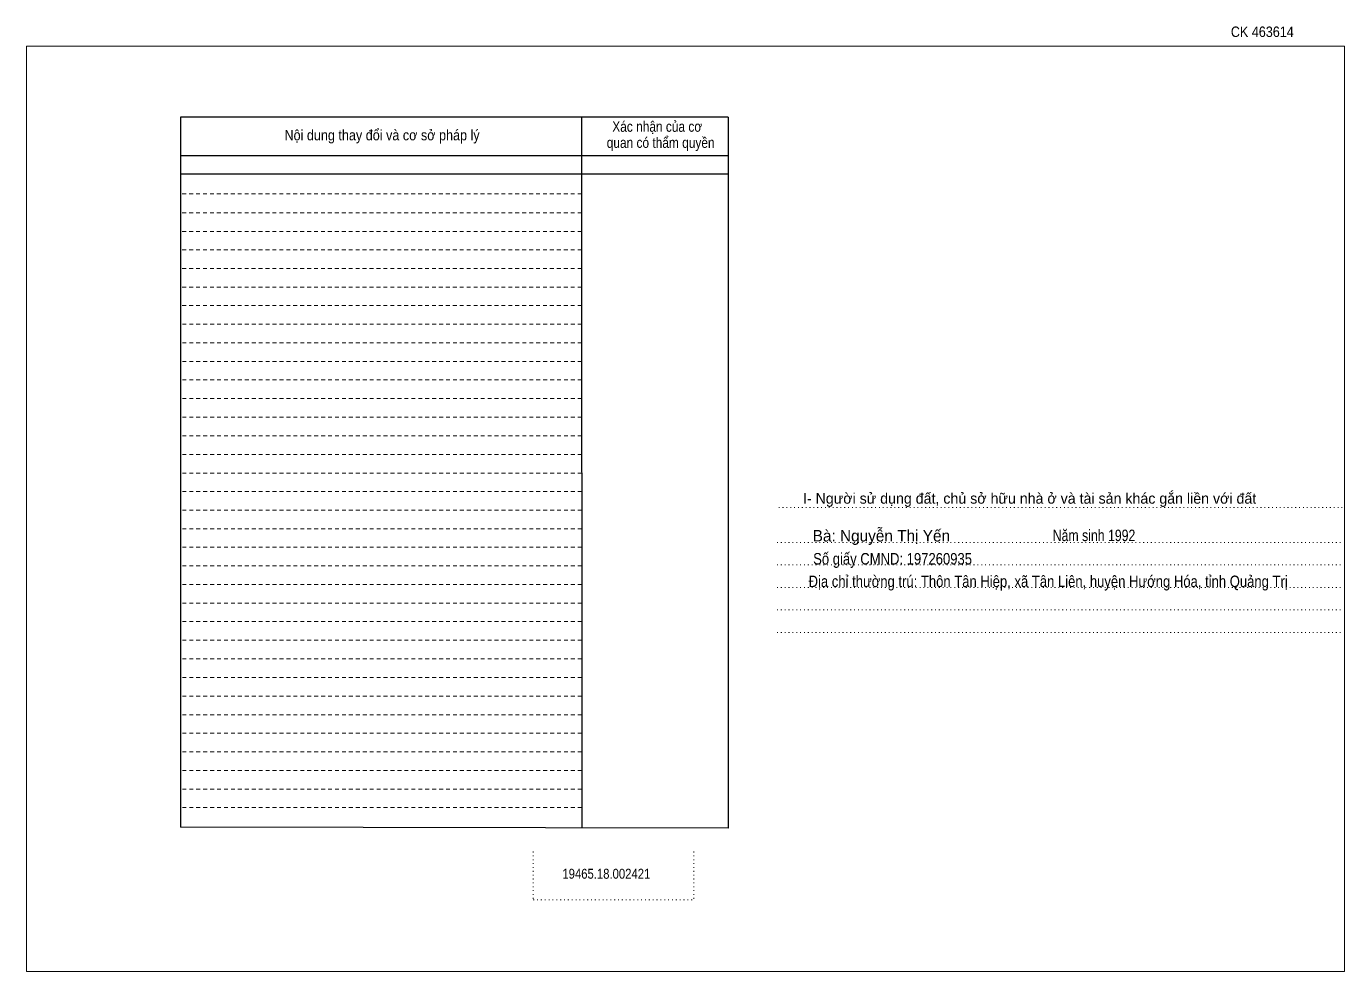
# Model space of a CAD drawing. Header units: metres. Extents: x 548550 to 549358, y 1838633 to 1838926.
# Drawn here: x 548549.8 to 548857.6, y 1838634.5 to 1838855.1 of the extents above; entities that cross this region are included whole.
import ezdxf
from ezdxf.enums import TextEntityAlignment as Align

# ---------------------------------------------------------------- set-up
doc = ezdxf.new("R2010")
doc.units = ezdxf.units.M
doc.header["$LTSCALE"] = 0.6
doc.linetypes.add('DOTTED', pattern=[1.5, 0.3, -1.2])
doc.linetypes.add('SHORT_DASHED', pattern=[2.7, 1.5, -1.2])
for name, color, linetype, lineweight in [('1', 7, 'DOTTED', 13), ('18', 7, 'Continuous', 25), ('2', 7, 'SHORT_DASHED', 13), ('28', 7, 'Continuous', 13)]:
    doc.layers.add(name, color=color, linetype=linetype, lineweight=lineweight)
doc.layers.add('40', color=7, linetype='Continuous')
doc.layers.add('9', color=7, linetype='Continuous')

msp = doc.modelspace()

# ---------------------------------------------------------------- linework, layer by layer
at = {"layer": '1'}
for p, q in [((548725.43, 1838742.75), (548857.51, 1838742.75)), ((548725.03, 1838734.63), (548857.07, 1838734.63)), ((548725.03, 1838729.39), (548857.07, 1838729.39)), ((548725.03, 1838724.15), (548857.07, 1838724.15)), ((548725.03, 1838718.91), (548857.07, 1838718.91)), ((548725.03, 1838713.63), (548857.07, 1838713.63)), ((548668.11, 1838662.47), (548668.11, 1838651.19)), ((548705.59, 1838662.47), (548705.59, 1838651.19)), ((548668.11, 1838651.19), (548705.59, 1838651.19))]:
    msp.add_line(p, q, dxfattribs=at)
at = {"layer": '1', "linetype": 'Continuous'}
for points in [[(548549.75, 1838634.47), (548857.55, 1838634.47), (548857.55, 1838850.47), (548549.75, 1838850.47)], [(548549.75, 1838850.47), (548857.55, 1838850.47), (548857.55, 1838634.47), (548549.75, 1838634.47)], [(548549.75, 1838634.47), (548857.55, 1838634.47), (548857.55, 1838850.47), (548549.75, 1838850.47)]]:
    msp.add_lwpolyline(points, close=True, dxfattribs=at)
at = {"layer": '2', "linetype": 'Continuous', "lineweight": 25}
for p, q in [((548713.63, 1838833.91), (548585.75, 1838833.91)), ((548585.75, 1838833.91), (548585.75, 1838668.15)), ((548679.39, 1838833.91), (548679.43, 1838668.03)), ((548713.63, 1838824.87), (548585.91, 1838824.87)), ((548713.63, 1838820.55), (548585.91, 1838820.55))]:
    msp.add_line(p, q, dxfattribs=at)
at = {"layer": '2'}
for p, q in [((548679.39, 1838815.95), (548585.71, 1838815.95)), ((548679.39, 1838811.59), (548585.71, 1838811.59)), ((548679.39, 1838811.59), (548585.75, 1838811.59)), ((548679.39, 1838807.23), (548585.75, 1838807.23)), ((548679.39, 1838802.91), (548585.75, 1838802.91)), ((548679.39, 1838798.59), (548585.75, 1838798.59)), ((548679.39, 1838794.23), (548585.75, 1838794.23)), ((548679.39, 1838789.91), (548585.75, 1838789.91)), ((548679.43, 1838785.55), (548585.75, 1838785.55)), ((548679.43, 1838781.23), (548585.75, 1838781.23)), ((548679.43, 1838776.87), (548585.75, 1838776.87)), ((548679.43, 1838772.55), (548585.75, 1838772.55)), ((548679.43, 1838768.23), (548585.75, 1838768.23)), ((548679.43, 1838763.87), (548585.75, 1838763.87)), ((548679.43, 1838759.51), (548585.75, 1838759.51)), ((548679.43, 1838755.19), (548585.75, 1838755.19)), ((548679.43, 1838750.83), (548585.75, 1838750.83)), ((548679.43, 1838746.51), (548585.75, 1838746.51)), ((548679.43, 1838742.19), (548585.75, 1838742.19)), ((548679.43, 1838737.83), (548585.75, 1838737.83)), ((548679.43, 1838733.51), (548585.75, 1838733.51)), ((548679.43, 1838729.15), (548585.75, 1838729.15)), ((548679.43, 1838724.79), (548585.75, 1838724.79)), ((548679.43, 1838720.47), (548585.75, 1838720.47)), ((548679.43, 1838716.15), (548585.75, 1838716.15)), ((548679.43, 1838711.79), (548585.75, 1838711.79)), ((548679.43, 1838707.47), (548585.75, 1838707.47)), ((548679.43, 1838703.11), (548585.75, 1838703.11)), ((548679.43, 1838698.79), (548585.75, 1838698.79)), ((548679.43, 1838694.43), (548585.75, 1838694.43)), ((548679.43, 1838690.11), (548585.75, 1838690.11)), ((548679.43, 1838685.79), (548585.75, 1838685.79)), ((548679.43, 1838681.43), (548585.75, 1838681.43)), ((548679.43, 1838677.07), (548585.75, 1838677.07)), ((548679.43, 1838672.75), (548585.75, 1838672.75))]:
    msp.add_line(p, q, dxfattribs=at)
at = {"layer": '2', "linetype": 'Continuous', "lineweight": 25}
msp.add_lwpolyline([(548713.63, 1838833.91), (548713.59, 1838667.95), (548585.75, 1838668.15)], dxfattribs=at)

# ---------------------------------------------------------------- texts
at = {"layer": '18', "width": 0.85}
msp.add_text('19465.18.002421', height=2.32, dxfattribs=at).set_placement((548685.165, 1838656.15), align=Align.CENTER)
at = {"layer": '2'}
for s, width, p in [('Nội dung thay đổi và cơ sở pháp lý', 0.9, (548632.8, 1838828.47)), ('Nội dung thay đổi và cơ sở pháp lý', 0.9, (548632.8, 1838828.47)), ('Xác nhận của cơ', 0.85, (548697.045, 1838830.47)), ('Xác nhận của cơ', 0.85, (548697.045, 1838830.47)), (' quan có thẩm quyền', 0.85, (548697.465, 1838826.71)), (' quan có thẩm quyền', 0.85, (548697.465, 1838826.71))]:
    msp.add_text(s, height=2.445, dxfattribs=dict(at, width=width)).set_placement(p, align=Align.CENTER)
at = {"layer": '28'}
msp.add_text('I- Người sử dụng đất, chủ sở hữu nhà ở và tài sản khác gắn liền với đất', height=2.479, dxfattribs=at).set_placement((548783.995, 1838743.67), align=Align.CENTER)
for s, width, p in [('Năm sinh 1992', 0.8, (548799.035, 1838734.94)), ('Số giấy CMND: 197260935', 0.85, (548752, 1838729.48)), ('Địa chỉ thường trú: Thôn Tân Hiệp, xã Tân Liên, huyện Hướng Hóa, tỉnh Quảng Trị', 0.85, (548788.33, 1838724.21))]:
    msp.add_text(s, height=2.68, dxfattribs=dict(at, width=width)).set_placement(p, align=Align.CENTER)
at = {"layer": '40', "width": 0.9}
msp.add_text('CK 463614', height=2.44, dxfattribs=at).set_placement((548838.33, 1838852.59), align=Align.CENTER)
at = {"layer": '9'}
msp.add_text('Bà: Nguyễn Thị Yến', height=2.68, dxfattribs=at).set_placement((548749.385, 1838734.85), align=Align.CENTER)

doc.saveas('drawing.dxf')
